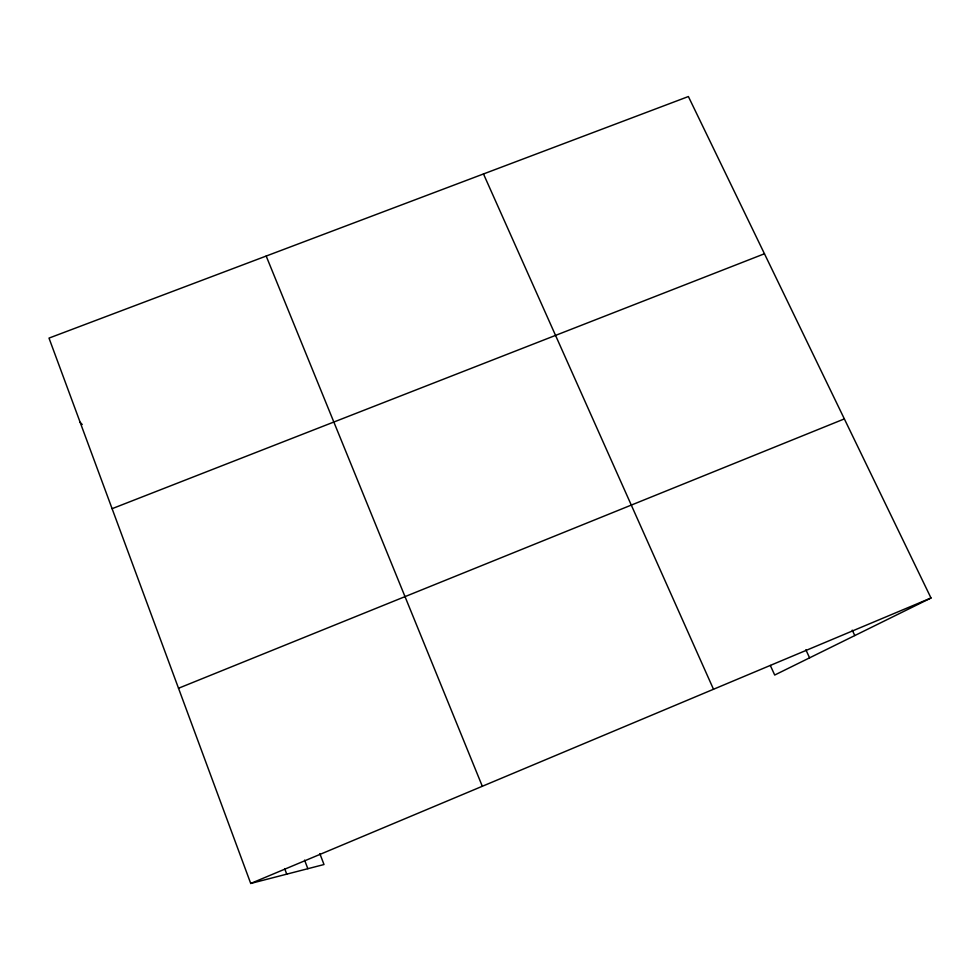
<?xml version="1.0" encoding="UTF-8"?>
<svg xmlns="http://www.w3.org/2000/svg" width="980" height="980" viewBox="0 0 980 980"><rect width="100%" height="100%" fill="white"/><g stroke="black" fill="none" stroke-linecap="round" stroke-linejoin="round"><path stroke-width="1.47" d="M319.848 853.629L324 864.532L250.721 883.458L49 338.1L688.389 96.542L931 597.996L774.702 675.036L770.317 665.432M250.721 883.458L931 597.996M178.519 688.254L844.356 418.901M112.1 508.681L764.461 253.759M80.152 422.307L82.234 424.524M852.245 630.152L854.793 635.555M805.866 649.789L809.59 657.837M483.483 173.95L713.501 689.259M266.18 256.05L482.319 786.279M304.584 860.122L307.843 868.697M284.666 868.623L286.736 874.16"/></g></svg>
